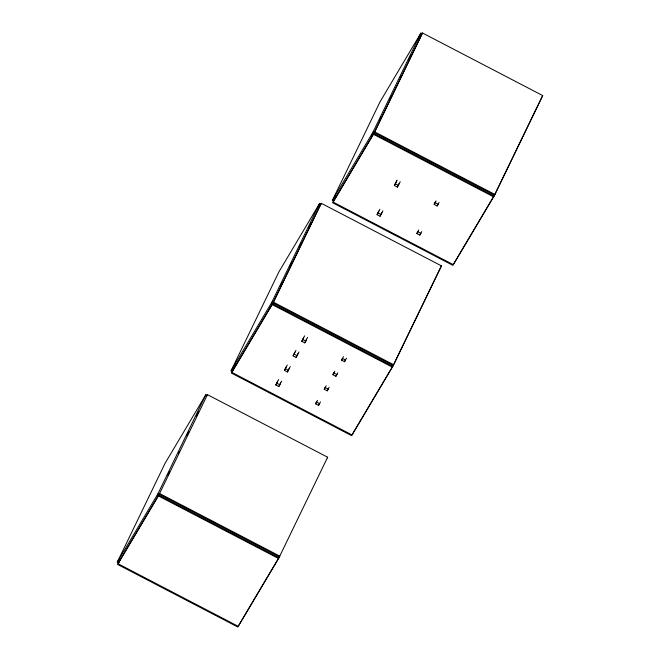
<?xml version="1.0" encoding="UTF-8"?>
<svg xmlns="http://www.w3.org/2000/svg" width="660" height="660" viewBox="0 0 660 660"><rect width="100%" height="100%" fill="white"/><g stroke="black" fill="none" stroke-linecap="round" stroke-linejoin="round"><path stroke-width="0.99" d="M119.839 559.985L118.024 563.747L238.202 626.315L279.832 556.132L159.646 493.564L118.503 562.757L117.299 562.13L165.107 463.237L205.846 394.721L207.05 395.348L207.454 394.663L327.64 457.231L278.941 557.799L237.798 627L117.612 564.432L158.763 495.239L207.454 394.663M117.299 562.13L158.037 493.622L205.846 394.721M167.813 475.34L169.595 471.644M178.53 453.172L179.421 451.324M186.895 435.905L188.801 431.92M196.391 416.221L198.619 411.601M321.255 203.296L273.446 302.197L232.295 371.39L231.091 370.763L278.908 271.87L319.646 203.354L320.842 203.981L272.555 303.872L231.412 373.065L351.59 435.633L392.741 366.432L441.433 265.864L321.255 203.296L319.275 206.621M234.085 367.694L231.817 372.38L352.003 434.948L393.624 364.757L441.433 265.864M231.091 370.763L271.837 302.255L319.646 203.354M271.887 303.253L272.737 301.496M269.981 308.014L270.88 306.166M280.269 286.745L282.497 282.125M290.087 266.417L291.877 262.729M299.467 247.022L300.358 245.173M300.696 244.538L301.546 242.781M308.995 227.312L311.075 223.006M333.564 201.094L332.359 200.467L380.168 101.574L420.907 33.058L422.111 33.685L422.515 33L542.702 95.568L494.893 194.461L453.263 264.652L333.085 202.084L374.707 131.901L422.515 33M332.359 200.467L373.098 131.959L420.907 33.058M371.25 137.717L372.595 134.937M379.748 120.145L381.529 116.449M389.573 99.817L391.355 96.121M400.29 77.649L401.181 75.801M408.771 60.101L411.106 55.424M542.702 95.568L494.01 196.136L452.859 265.337L332.681 202.768L373.824 133.567L422.111 33.685M281.622 381.117L278.817 386.537L275.806 384.978L277.604 381.265M275.806 384.978L278.619 379.558M290.284 366.564L287.471 371.984L284.468 370.417L286.259 366.712M284.468 370.417L287.281 364.996M298.939 352.003L296.125 357.423L293.123 355.855L294.913 352.151M293.123 355.855L295.936 350.435M278.817 386.537L280.607 382.833M307.593 337.441L304.788 342.862L301.785 341.302L303.575 337.59M301.785 341.302L304.59 335.882M287.471 371.984L289.262 368.272M296.125 357.423L297.924 353.71M304.788 342.862L306.578 339.158M382.891 210.82L380.077 216.241L377.075 214.681L378.865 210.969M377.075 214.681L379.888 209.261M400.207 181.706L397.394 187.126L394.391 185.559L396.627 180.923M394.391 185.559L397.204 180.139M380.077 216.241L381.876 212.536M397.394 187.126L399.185 183.414M320.479 401.882L318.59 405.388L315.587 403.829L316.453 402.031M315.587 403.829L317.476 400.315M329.134 387.321L327.245 390.835L324.241 389.268L325.108 387.469M324.241 389.268L326.131 385.753M337.796 372.76L335.907 376.274L332.904 374.707L333.77 372.908M332.904 374.707L334.785 371.2M318.59 405.388L319.457 403.59M346.45 358.207L344.561 361.713L341.558 360.154L342.424 358.355M341.558 360.154L343.447 356.639M327.245 390.835L328.119 389.037M335.907 376.274L336.773 374.476M344.561 361.713L345.427 359.914M421.74 231.586L419.859 235.092L416.848 233.533L417.722 231.734M416.848 233.533L418.737 230.018M439.057 202.463L437.167 205.978L434.164 204.41L435.468 201.712M434.164 204.41L436.054 200.904M419.859 235.092L420.725 233.293M437.167 205.978L438.042 204.179M118.503 562.757L119.922 560.068M232.295 371.39L234.193 367.801M235.141 366.011L236.09 364.213M319.423 206.671L320.842 203.981M334.983 198.404L335.932 196.614M418.795 39.963L420.692 36.374M419.504 38.074L420.544 36.316M299.252 247.137L300.267 245.421M157.146 496.378L158.194 494.612M371.687 135.597L372.735 133.832M327.228 457.916L327.64 457.231M374.707 131.901L494.893 194.461M373.098 131.959L494.488 195.145M373.824 133.567L494.01 196.136M373.42 134.261L493.597 196.82M435.188 202.702L438.19 204.262M395.406 183.851L398.409 185.41M417.871 231.817L420.874 233.384M378.097 212.965L381.1 214.533M273.446 302.197L393.624 364.757M271.837 302.255L393.22 365.442M272.555 303.872L392.741 366.432M272.151 304.557L392.337 367.117M342.573 358.438L345.584 360.005M302.8 339.587L305.803 341.154M333.919 372.999L336.922 374.558M294.146 354.148L297.149 355.707M325.264 387.552L328.267 389.12M285.483 368.701L288.486 370.268M316.602 402.113L319.605 403.681M276.829 383.262L279.832 384.829M158.037 493.622L279.419 556.817M158.763 495.239L278.941 557.799M158.359 495.924L278.536 558.492"/></g></svg>
